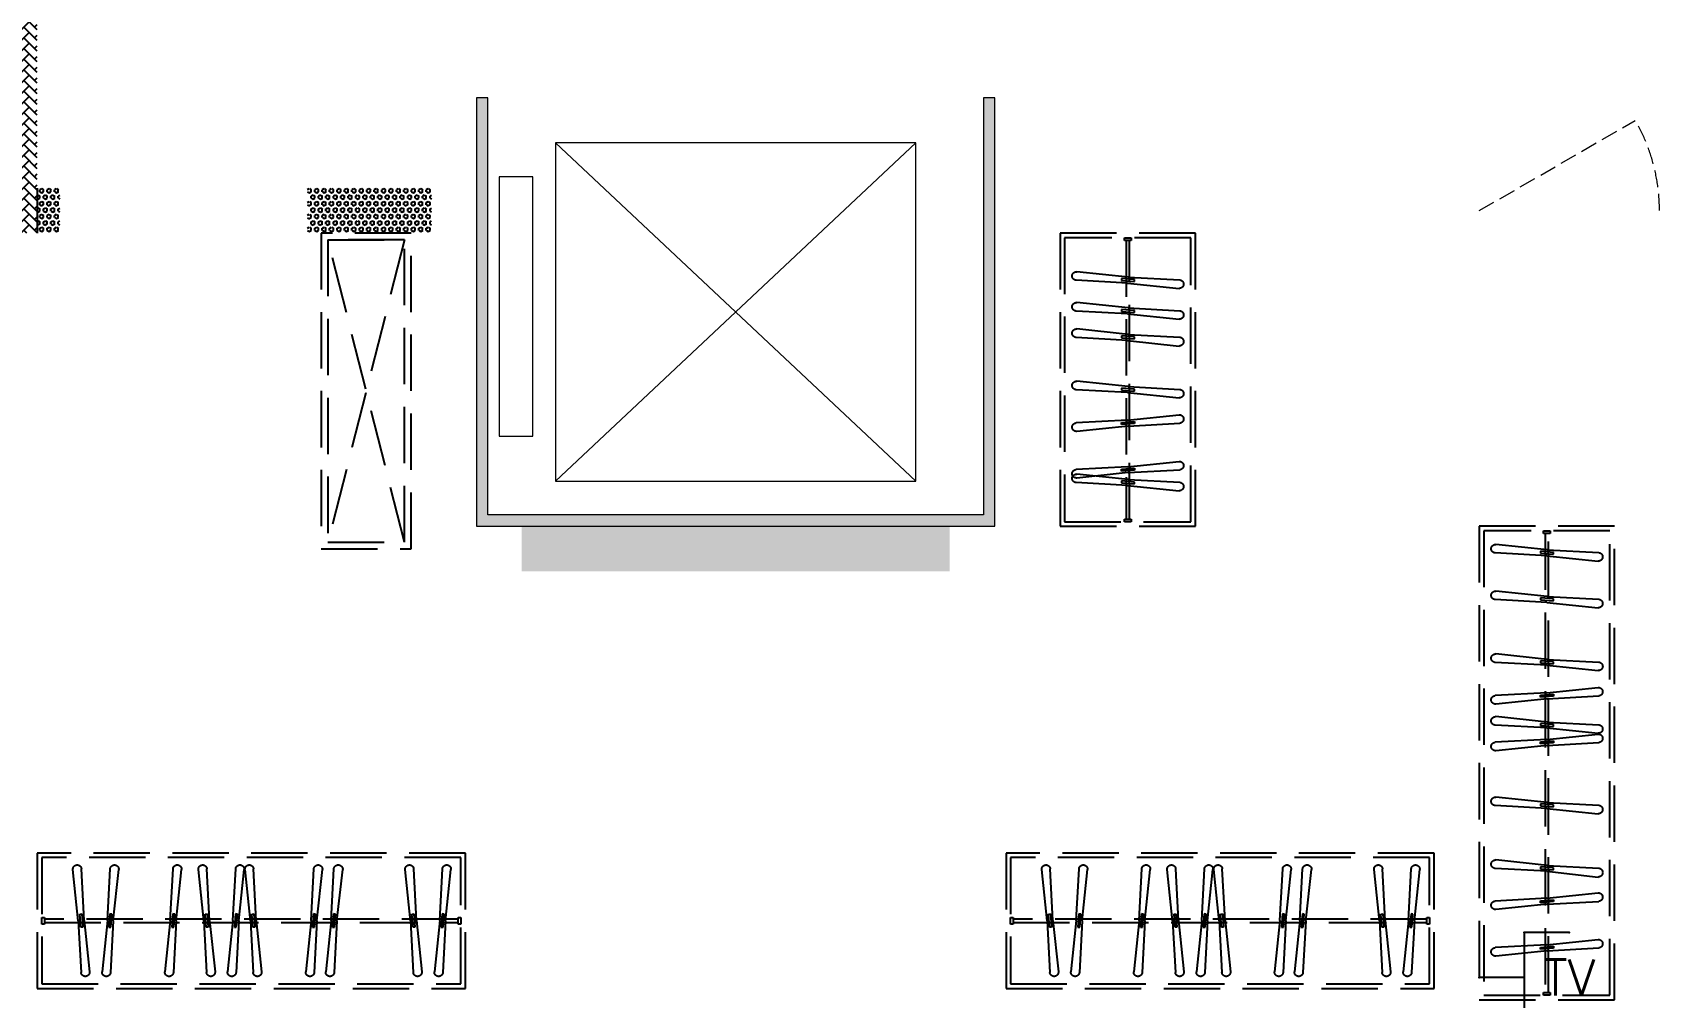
# Model space of a CAD drawing. Extents: x 2803505 to 5851001, y -1372902 to 24339.
# Drawn here: x 3459041 to 3466262, y -766726 to -762446 of the extents above; entities that cross this region are included whole.
import ezdxf
from ezdxf.enums import TextEntityAlignment as Align

# ---------------------------------------------------------------- set-up
doc = ezdxf.new("R2010")
doc.units = 0
doc.header["$LTSCALE"] = 1000
doc.header["$MEASUREMENT"] = 0
doc.linetypes.add('A户型$0$DASH', pattern=[0.35, 0.25, -0.1])
doc.linetypes.add('DASH', pattern=[0.35, 0.25, -0.1])
doc.layers.get('0').update_dxf_attribs({"linetype": 'CONTINUOUS'})
for name, color, linetype in [('!!电气', 1, 'CONTINUOUS'), ('5fur', 175, 'CONTINUOUS'), ('EQUIP-通讯', 3, 'CONTINUOUS'), ('保温', 6, 'CONTINUOUS')]:
    doc.layers.add(name, color=color, linetype=linetype)
for name, color, linetype, lineweight in [('3.5方案汇报，与郭总、侯月琴确定户型_t8$0$STAIR', 2, 'CONTINUOUS', 18), ('WINDOW', 146, 'CONTINUOUS', 20), ('填充', 251, 'CONTINUOUS', 5)]:
    doc.layers.add(name, color=color, linetype=linetype, lineweight=lineweight)
doc.styles.add('_TEL_DIM', font='SIMPLEX', dxfattribs={"width": 0.8, "height": 3.5, "bigfont": 'HZTXT'})
pattern_1 = [(90, (0, 0), (-16.49778, 1.010197673501861e-15), [9.525, -19.05]), (210, (0, 0), (8.248889999999996, -14.28749658604684), [9.525, -19.05]), (150, (5.83238038093927e-16, 9.525), (-8.248890000000003, -14.28749658604684), [9.525, -19.05])]

# ---------------------------------------------------------------- blocks, each defined once
blk = doc.blocks.new('dfgdfgsf')
at = {"layer": '5fur', "color": 252, "linetype": 'A户型$0$DASH'}
for p, q in [((2086566.552133835, -1251032.189169037), (2086536.552133835, -1251032.189169037)), ((2086536.552133835, -1251032.189169037), (2086536.552133835, -1251044.189169037)), ((2086566.552133835, -1251044.189169037), (2086566.552133835, -1251032.189169037)), ((2086536.552133835, -1251044.189169037), (2086566.552133835, -1251044.189169037)), ((2086559.052133835, -1251044.189169037), (2086559.052133835, -1252280.189184548)), ((2086550.012626641, -1251207.207411414), (2086321.06648884, -1251219.45851867)), ((2086552.065881883, -1251233.224168215), (2086324.032289928, -1251257.038125963)), ((2086550.012626641, -1251207.207411414), (2086778.046218595, -1251183.393453666)), ((2086552.065881883, -1251233.224168215), (2086781.012019684, -1251220.973060959)), ((2086550.012626641, -1251343.926958486), (2086777.572187244, -1251320.162504684)), ((2086550.012626641, -1251343.926958486), (2086321.06648884, -1251356.178065741)), ((2086552.065881883, -1251369.943715286), (2086324.032289928, -1251393.757673034)), ((2086552.065881883, -1251369.943715286), (2086781.012019684, -1251357.692608031)), ((2086550.012626641, -1251460.926958486), (2086321.06648884, -1251473.178065741)), ((2086550.012626641, -1251460.926958486), (2086778.046218595, -1251437.113000738)), ((2086552.065881883, -1251488.943715286), (2086324.032289928, -1251512.757673034)), ((2086552.272492185, -1251488.922138602), (2086781.012019684, -1251474.692608031)), ((2086550.012626641, -1251692.823365086), (2086778.046218595, -1251669.009407338)), ((2086550.012626641, -1251692.823365086), (2086321.06648884, -1251705.074472341)), ((2086551.958843569, -1251718.8398122), (2086323.925251614, -1251742.653769948)), ((2086552.065881883, -1251718.840121886), (2086781.012019684, -1251706.589014631)), ((2086552.065881883, -1251841.532115333), (2086324.032289928, -1251817.718157585)), ((2086550.012626641, -1251867.548872134), (2086321.06648884, -1251855.297764878)), ((2086550.012626641, -1251867.548872134), (2086778.046218595, -1251891.362829882)), ((2086552.065881883, -1251841.532115333), (2086781.012019684, -1251853.783222589)), ((2086552.065881883, -1252048.362897546), (2086324.032289928, -1252024.548939798)), ((2086552.065881883, -1252048.362897546), (2086781.012019684, -1252060.614004801)), ((2086550.012626641, -1252074.379654346), (2086321.06648884, -1252062.128547091)), ((2086550.012626641, -1252104.926958486), (2086321.06648884, -1252117.178065741)), ((2086550.00347948, -1252104.927447958), (2086778.046693073, -1252081.119012747)), ((2086550.012626641, -1252074.379654346), (2086778.046218595, -1252098.193612094)), ((2086552.065881883, -1252130.943715286), (2086781.012019684, -1252118.692608031)), ((2086552.065881883, -1252130.943715286), (2086324.032289928, -1252154.757673034)), ((2084706.563396991, -1252332.190617714), (2084676.563396991, -1252332.190617714)), ((2084676.563396991, -1252332.190617714), (2084676.563396991, -1252344.190617714)), ((2084706.563396991, -1252344.190617714), (2084706.563396991, -1252332.190617714)), ((2086566.552133835, -1252280.189184548), (2086536.552133835, -1252280.189184548)), ((2086536.552133835, -1252280.189184548), (2086536.552133835, -1252292.189184548)), ((2086536.552133835, -1252292.189184548), (2086566.552133835, -1252292.189184548)), ((2086566.552133835, -1252292.189184548), (2086566.552133835, -1252280.189184548)), ((2084676.563396991, -1252344.190617714), (2084706.563396991, -1252344.190617714)), ((2084690.023889797, -1252416.895051592), (2084918.057481751, -1252393.081093844)), ((2084699.063396991, -1252344.190617714), (2084699.06339699, -1254380.205847252)), ((2084690.023889797, -1252416.895051592), (2084461.077751995, -1252429.146158847)), ((2084692.077145038, -1252442.911808392), (2084464.043553083, -1252466.725766141)), ((2084692.077145038, -1252442.911808392), (2084921.023282839, -1252430.660701137)), ((2084690.023889797, -1252623.725833804), (2084461.077751995, -1252635.97694106)), ((2084690.023889797, -1252623.725833804), (2084918.057481751, -1252599.911876056)), ((2084692.077145038, -1252649.742590605), (2084464.043553083, -1252673.556548353)), ((2084692.077145038, -1252649.742590605), (2084921.023282839, -1252637.491483349)), ((2084690.023889797, -1252902.511005263), (2084461.077751995, -1252914.762112519)), ((2084690.023889797, -1252902.511005263), (2084918.057481751, -1252878.697047515)), ((2084691.970106725, -1252928.527452378), (2084463.93651477, -1252952.341410126)), ((2084692.077145038, -1252928.527762064), (2084921.023282839, -1252916.276654808)), ((2084692.077145038, -1253051.219755511), (2084464.043553083, -1253027.405797763)), ((2084692.077145038, -1253051.219755511), (2084921.023282839, -1253063.470862767)), ((2084690.023889797, -1253077.236512312), (2084461.077751995, -1253064.985405056)), ((2084690.023889797, -1253077.236512312), (2084918.057481751, -1253101.05047006)), ((2084690.023889797, -1253180.597609378), (2084461.077751995, -1253192.848716634)), ((2084690.023889797, -1253180.597609378), (2084918.057481751, -1253156.78365163)), ((2084692.077145038, -1253206.614366179), (2084921.023282839, -1253194.363258923)), ((2084690.023889797, -1253284.067294524), (2084461.077751995, -1253271.816187269)), ((2084692.077145038, -1253206.614366179), (2084464.043553083, -1253230.428323927)), ((2084692.077145038, -1253258.050537724), (2084464.043553083, -1253234.236579976)), ((2084692.077145038, -1253258.050537724), (2084921.023282839, -1253270.301644979)), ((2084690.023889797, -1253284.067294524), (2084918.057481751, -1253307.881252272)), ((2084690.023889797, -1253537.44362119), (2084461.077751995, -1253549.694728446)), ((2084692.077145038, -1253563.460377991), (2084464.043553083, -1253587.274335739)), ((2084690.023889797, -1253537.44362119), (2084917.583450399, -1253513.679167388)), ((2084692.077145038, -1253563.460377991), (2084921.023282839, -1253551.209270735)), ((2084690.023889797, -1253816.228792649), (2084461.077751995, -1253828.479899905)), ((2084691.970428869, -1253842.251259925), (2084464.043553083, -1253868.059507198)), ((2084690.023889797, -1253816.228792649), (2084918.057481751, -1253792.414834901)), ((2084692.077145038, -1253842.24554945), (2084921.023282839, -1253829.994442194)), ((2085279.320059724, -1254062.702910487), (2085255.506101976, -1253834.669318532)), ((2085305.336816525, -1254060.649655245), (2085293.085709269, -1253831.703517444)), ((2085408.697913592, -1254060.649655245), (2085420.949020847, -1253831.703517444)), ((2085434.714670392, -1254062.702910487), (2085458.52862814, -1253834.669318532)), ((2085761.529177789, -1254062.596194317), (2085735.720930516, -1253834.669318532)), ((2085787.551645065, -1254060.649655245), (2085775.300537809, -1253831.703517444)), ((2085850.034887904, -1254062.702910487), (2085826.220930156, -1253834.669318532)), ((2085876.051644705, -1254060.649655245), (2085863.800537449, -1253831.703517444)), ((2086119.697916623, -1254060.649655245), (2086131.949023878, -1253831.703517444)), ((2086145.714673423, -1254062.702910487), (2086169.528631171, -1253834.669318532)), ((2086197.150844968, -1254062.702910487), (2086173.33688722, -1253834.669318532)), ((2086223.167601769, -1254060.649655245), (2086210.916494513, -1253831.703517444)), ((2086326.528698835, -1254060.649655245), (2086338.779806091, -1253831.703517444)), ((2086352.545455636, -1254062.702910487), (2086376.359413384, -1253834.669318532)), ((2086475.237758769, -1254062.595872173), (2086451.423801021, -1253834.562280218)), ((2086501.254205884, -1254060.649655245), (2086489.003098628, -1253831.703517444)), ((2086754.022620542, -1254062.702910487), (2086730.208662794, -1253834.669318532)), ((2086780.039377343, -1254060.649655245), (2086767.788270087, -1253831.703517444)), ((2086883.40047441, -1254060.649655245), (2086895.651581665, -1253831.703517444)), ((2086909.41723121, -1254062.702910487), (2086933.231188958, -1253834.669318532)), ((2089579.320053869, -1254062.702910487), (2089555.506096121, -1253834.669318532)), ((2089605.33681067, -1254060.649655245), (2089593.085703414, -1253831.703517444)), ((2089708.697907737, -1254060.649655245), (2089720.949014992, -1253831.703517444)), ((2089734.714664537, -1254062.702910487), (2089758.528622285, -1253834.669318532)), ((2090061.529171934, -1254062.596194317), (2090035.720924661, -1253834.669318532)), ((2090087.55163921, -1254060.649655245), (2090075.300531955, -1253831.703517444)), ((2090150.034882049, -1254062.702910487), (2090126.220924301, -1253834.669318532)), ((2090176.05163885, -1254060.649655245), (2090163.800531594, -1253831.703517444)), ((2090419.697910768, -1254060.649655245), (2090431.949018023, -1253831.703517444)), ((2090445.714667568, -1254062.702910487), (2090469.528625316, -1253834.669318532)), ((2090497.150839113, -1254062.702910487), (2090473.336881365, -1253834.669318532)), ((2090523.167595914, -1254060.649655245), (2090510.916488658, -1253831.703517444)), ((2090626.52869298, -1254060.649655245), (2090638.779800236, -1253831.703517444)), ((2090652.545449781, -1254062.702910487), (2090676.359407529, -1253834.669318532)), ((2090775.237752914, -1254062.595872173), (2090751.423795166, -1253834.562280218)), ((2090801.254200029, -1254060.649655245), (2090789.003092773, -1253831.703517444)), ((2091054.022614687, -1254062.702910487), (2091030.208656939, -1253834.669318532)), ((2091080.039371488, -1254060.649655245), (2091067.788264232, -1253831.703517444)), ((2091183.400468555, -1254060.649655245), (2091195.65157581, -1253831.703517444)), ((2091209.417225355, -1254062.702910487), (2091233.231183103, -1253834.669318532)), ((2084690.023889797, -1253988.251741911), (2084461.077751995, -1253976.000634655)), ((2084692.077145038, -1253962.23498511), (2084464.043553083, -1253938.421027362)), ((2084690.023889797, -1253988.251741911), (2084918.057481751, -1254012.065699659)), ((2084692.077145038, -1253962.23498511), (2084921.023282839, -1253974.486092366)), ((2085223.574590463, -1254047.189162439), (2085211.574590463, -1254047.189162439)), ((2085211.574590463, -1254047.189162439), (2085211.574590463, -1254077.189162439)), ((2085223.574590463, -1254077.189162439), (2085223.574590463, -1254047.189162439)), ((2087059.574593433, -1254069.689162439), (2085223.574590463, -1254069.689162439)), ((2085279.320059724, -1254062.702910487), (2085291.57116698, -1254291.649048288)), ((2085305.336327052, -1254060.640508084), (2085329.144762263, -1254288.683721677)), ((2085408.697913592, -1254060.649655245), (2085384.883955844, -1254288.6832472)), ((2085434.714670392, -1254062.702910487), (2085422.463563137, -1254291.649048288)), ((2085761.534888264, -1254062.702910487), (2085773.78599552, -1254291.649048288)), ((2085787.551645065, -1254060.649655245), (2085811.365602813, -1254288.6832472)), ((2085850.034887904, -1254062.702910487), (2085862.28599516, -1254291.649048288)), ((2085876.051644705, -1254060.649655245), (2085899.865602453, -1254288.6832472)), ((2086119.697916623, -1254060.649655245), (2086095.883958875, -1254288.6832472)), ((2086145.714673423, -1254062.702910487), (2086133.463566168, -1254291.649048288)), ((2086197.150844968, -1254062.702910487), (2086209.401952224, -1254291.649048288)), ((2086223.167601769, -1254060.649655245), (2086246.981559517, -1254288.6832472)), ((2086326.528698835, -1254060.649655245), (2086302.714741087, -1254288.6832472)), ((2086352.545455636, -1254062.702910487), (2086340.29434838, -1254291.649048288)), ((2086475.237449083, -1254062.702910487), (2086487.488556339, -1254291.649048288)), ((2086501.254205884, -1254060.649655245), (2086525.068163632, -1254288.6832472)), ((2086754.022620542, -1254062.702910487), (2086766.273727798, -1254291.649048288)), ((2086780.039377343, -1254060.649655245), (2086803.853335091, -1254288.6832472)), ((2086883.40047441, -1254060.649655245), (2086859.586516662, -1254288.6832472)), ((2086909.41723121, -1254062.702910487), (2086897.166123955, -1254291.649048288)), ((2087071.574593433, -1254047.189162439), (2087059.574593433, -1254047.189162439)), ((2087059.574593433, -1254047.189162439), (2087059.574593433, -1254077.189162439)), ((2087071.574593433, -1254077.189162439), (2087071.574593433, -1254047.189162439)), ((2089523.574584608, -1254047.189162439), (2089511.574584608, -1254047.189162439)), ((2089511.574584608, -1254047.189162439), (2089511.574584608, -1254077.189162439)), ((2089523.574584608, -1254077.189162439), (2089523.574584608, -1254047.189162439)), ((2091359.574587578, -1254069.689162439), (2089523.574584608, -1254069.689162439)), ((2089579.320053869, -1254062.702910487), (2089591.571161125, -1254291.649048288)), ((2089605.336321197, -1254060.640508084), (2089629.144756408, -1254288.683721677)), ((2089708.697907737, -1254060.649655245), (2089684.883949989, -1254288.6832472)), ((2089734.714664537, -1254062.702910487), (2089722.463557282, -1254291.649048288)), ((2090061.534882409, -1254062.702910487), (2090073.785989665, -1254291.649048288)), ((2090087.55163921, -1254060.649655245), (2090111.365596958, -1254288.6832472)), ((2090150.034882049, -1254062.702910487), (2090162.285989305, -1254291.649048288)), ((2090176.05163885, -1254060.649655245), (2090199.865596598, -1254288.6832472)), ((2090419.697910768, -1254060.649655245), (2090395.88395302, -1254288.6832472)), ((2090445.714667568, -1254062.702910487), (2090433.463560313, -1254291.649048288)), ((2090497.150839113, -1254062.702910487), (2090509.401946369, -1254291.649048288)), ((2090523.167595914, -1254060.649655245), (2090546.981553662, -1254288.6832472)), ((2090626.52869298, -1254060.649655245), (2090602.714735232, -1254288.6832472)), ((2090652.545449781, -1254062.702910487), (2090640.294342525, -1254291.649048288)), ((2090775.237443228, -1254062.702910487), (2090787.488550484, -1254291.649048288)), ((2090801.254200029, -1254060.649655245), (2090825.068157777, -1254288.6832472)), ((2091054.022614687, -1254062.702910487), (2091066.273721943, -1254291.649048288)), ((2091080.039371488, -1254060.649655245), (2091103.853329236, -1254288.6832472)), ((2091183.400468555, -1254060.649655245), (2091159.586510807, -1254288.6832472)), ((2091209.417225355, -1254062.702910487), (2091197.1661181, -1254291.649048288)), ((2091371.574587578, -1254047.189162439), (2091359.574587578, -1254047.189162439)), ((2091359.574587578, -1254047.189162439), (2091359.574587578, -1254077.189162439)), ((2091371.574587578, -1254077.189162439), (2091371.574587578, -1254047.189162439)), ((2085211.574590463, -1254077.189162439), (2085223.574590463, -1254077.189162439)), ((2087059.574593433, -1254077.189162439), (2087071.574593433, -1254077.189162439)), ((2089511.574584608, -1254077.189162439), (2089523.574584608, -1254077.189162439)), ((2091359.574587578, -1254077.189162439), (2091371.574587578, -1254077.189162439)), ((2084690.023889797, -1254195.082524123), (2084461.077751995, -1254182.831416868)), ((2084692.077145038, -1254169.065767323), (2084464.043553083, -1254145.251809575)), ((2084690.023889797, -1254195.082524123), (2084918.057481751, -1254218.896481871)), ((2084692.077145038, -1254169.065767323), (2084921.023282839, -1254181.316874578)), ((2084706.56339699, -1254380.205847252), (2084676.56339699, -1254380.205847252)), ((2084676.56339699, -1254380.205847252), (2084676.56339699, -1254392.205847252)), ((2084676.56339699, -1254392.205847252), (2084706.56339699, -1254392.205847252)), ((2084706.56339699, -1254392.205847252), (2084706.56339699, -1254380.205847252))]:
    blk.add_line(p, q, dxfattribs=at)
for points in [[(2086851.552133844, -1252312.189184548), (2086251.552133826, -1252312.189184548), (2086251.552133826, -1251012.189169037), (2086851.552133844, -1251012.189169037)], [(2086831.552133844, -1252292.189184548), (2086271.552133826, -1252292.189184548), (2086271.552133826, -1251032.189169037), (2086831.552133844, -1251032.189169037)], [(2089731.574593927, -1252412.189162764), (2089731.574593927, -1251012.189169037), (2090131.576491032, -1251012.189169037), (2090131.576491032, -1252412.189162764)], [(2089761.574593927, -1252382.189162764), (2089761.574593927, -1251042.189169037), (2090101.576491032, -1251042.189169037), (2090101.576491032, -1252382.189162764)], [(2086579.975935881, -1251222.303577964), (2086522.130426479, -1251226.868774013), (2086521.446011676, -1251218.196567505), (2086579.291521079, -1251213.631371456)], [(2086579.975935881, -1251359.023125037), (2086522.130426479, -1251363.588321085), (2086521.446011676, -1251354.916114577), (2086579.291521079, -1251350.350918529)], [(2086579.975935881, -1251476.023125037), (2086522.130426479, -1251480.588321085), (2086521.446011676, -1251471.916114577), (2086579.291521079, -1251467.350918529)], [(2086579.975935881, -1251707.919531636), (2086522.130426479, -1251712.484727685), (2086521.446011676, -1251703.812521177), (2086579.291521079, -1251699.247325129)], [(2086579.975935881, -1251852.452705584), (2086522.130426479, -1251847.887509534), (2086521.446011676, -1251856.559716042), (2086579.291521079, -1251861.124912091)], [(2086579.975935881, -1252059.283487796), (2086522.130426479, -1252054.718291747), (2086521.446011676, -1252063.390498255), (2086579.291521079, -1252067.955694304)], [(2086579.975935881, -1252120.023125037), (2086522.130426479, -1252124.588321085), (2086521.446011676, -1252115.916114577), (2086579.291521079, -1252111.350918529)], [(2084991.563396999, -1254412.205847252), (2084391.563396981, -1254412.205847252), (2084391.563396981, -1252312.190617714), (2084991.563396999, -1252312.190617714)], [(2084971.563396999, -1254392.205847252), (2084411.563396981, -1254392.205847252), (2084411.563396981, -1252332.190617714), (2084971.563396999, -1252332.190617714)], [(2084719.987199037, -1252431.991218142), (2084662.141689634, -1252436.556414191), (2084661.457274832, -1252427.884207683), (2084719.302784235, -1252423.319011634)], [(2084719.987199037, -1252638.822000355), (2084662.141689634, -1252643.387196403), (2084661.457274832, -1252634.714989895), (2084719.302784235, -1252630.149793847)], [(2084719.987199037, -1252917.607171813), (2084662.141689634, -1252922.172367863), (2084661.457274832, -1252913.500161355), (2084719.302784235, -1252908.934965306)], [(2084719.987199037, -1253062.140345762), (2084662.141689634, -1253057.575149712), (2084661.457274832, -1253066.24735622), (2084719.302784235, -1253070.812552269)], [(2084719.987199037, -1253195.693775929), (2084662.141689634, -1253200.258971978), (2084661.457274832, -1253191.58676547), (2084719.302784235, -1253187.021569421)], [(2084719.987199037, -1253268.971127974), (2084662.141689634, -1253264.405931924), (2084661.457274832, -1253273.078138432), (2084719.302784235, -1253277.643334482)], [(2084719.987199036, -1253552.539787741), (2084662.141689634, -1253557.104983789), (2084661.457274832, -1253548.432777281), (2084719.302784234, -1253543.867581233)], [(2085191.574590463, -1254362.189162448), (2085191.574590463, -1253762.18916243), (2087091.574593433, -1253762.18916243), (2087091.574593433, -1254362.189162448)], [(2085211.574590463, -1254342.189162448), (2085211.574590463, -1253782.18916243), (2087071.574593433, -1253782.18916243), (2087071.574593433, -1254342.189162448)], [(2089491.574584608, -1254362.189162448), (2089491.574584608, -1253762.18916243), (2091391.574587578, -1253762.18916243), (2091391.574587578, -1254362.189162448)], [(2089511.574584608, -1254342.189162448), (2089511.574584608, -1253782.18916243), (2091371.574587578, -1253782.18916243), (2091371.574587578, -1254342.189162448)], [(2084719.987199036, -1253831.324959199), (2084662.141689634, -1253835.890155249), (2084661.457274832, -1253827.217948741), (2084719.302784234, -1253822.652752692)], [(2084719.987199036, -1253973.155575361), (2084662.141689634, -1253968.590379311), (2084661.457274832, -1253977.262585819), (2084719.302784234, -1253981.827781868)], [(2085290.240649974, -1254090.612964485), (2085285.675453925, -1254032.767455083), (2085294.347660433, -1254032.083040281), (2085298.912856482, -1254089.928549683)], [(2085423.794080142, -1254090.612964485), (2085428.359276191, -1254032.767455083), (2085419.687069683, -1254032.083040281), (2085415.121873634, -1254089.928549683)], [(2085772.455478515, -1254090.612964485), (2085767.890282466, -1254032.767455083), (2085776.562488974, -1254032.083040281), (2085781.127685022, -1254089.928549683)], [(2085860.955478155, -1254090.612964485), (2085856.390282105, -1254032.767455083), (2085865.062488613, -1254032.083040281), (2085869.627684662, -1254089.928549683)], [(2086134.794083173, -1254090.612964485), (2086139.359279223, -1254032.767455083), (2086130.687072715, -1254032.083040281), (2086126.121876665, -1254089.928549683)], [(2086208.071435218, -1254090.612964485), (2086203.506239169, -1254032.767455083), (2086212.178445677, -1254032.083040281), (2086216.743641726, -1254089.928549683)], [(2086341.624865385, -1254090.612964485), (2086346.190061435, -1254032.767455083), (2086337.517854927, -1254032.083040281), (2086332.952658878, -1254089.928549683)], [(2086486.158039334, -1254090.612964485), (2086481.592843284, -1254032.767455083), (2086490.265049792, -1254032.083040281), (2086494.830245841, -1254089.928549683)], [(2086764.943210792, -1254090.612964485), (2086760.378014744, -1254032.767455083), (2086769.050221252, -1254032.083040281), (2086773.6154173, -1254089.928549683)], [(2086898.49664096, -1254090.612964485), (2086903.061837009, -1254032.767455083), (2086894.389630501, -1254032.083040281), (2086889.824434452, -1254089.928549683)], [(2089590.240644119, -1254090.612964485), (2089585.67544807, -1254032.767455083), (2089594.347654578, -1254032.083040281), (2089598.912850627, -1254089.928549683)], [(2089723.794074287, -1254090.612964485), (2089728.359270336, -1254032.767455083), (2089719.687063828, -1254032.083040281), (2089715.121867779, -1254089.928549683)], [(2090072.45547266, -1254090.612964485), (2090067.890276611, -1254032.767455083), (2090076.562483119, -1254032.083040281), (2090081.127679167, -1254089.928549683)], [(2090160.9554723, -1254090.612964485), (2090156.39027625, -1254032.767455083), (2090165.062482758, -1254032.083040281), (2090169.627678807, -1254089.928549683)], [(2090434.794077318, -1254090.612964485), (2090439.359273368, -1254032.767455083), (2090430.68706686, -1254032.083040281), (2090426.12187081, -1254089.928549683)], [(2090508.071429363, -1254090.612964485), (2090503.506233314, -1254032.767455083), (2090512.178439822, -1254032.083040281), (2090516.743635871, -1254089.928549683)], [(2090641.62485953, -1254090.612964485), (2090646.19005558, -1254032.767455083), (2090637.517849072, -1254032.083040281), (2090632.952653023, -1254089.928549683)], [(2090786.158033479, -1254090.612964485), (2090781.592837429, -1254032.767455083), (2090790.265043937, -1254032.083040281), (2090794.830239986, -1254089.928549683)], [(2091064.943204937, -1254090.612964485), (2091060.378008889, -1254032.767455083), (2091069.050215397, -1254032.083040281), (2091073.615411445, -1254089.928549683)], [(2091198.496635105, -1254090.612964485), (2091203.061831154, -1254032.767455083), (2091194.389624646, -1254032.083040281), (2091189.824428597, -1254089.928549683)], [(2084719.987199036, -1254179.986357573), (2084662.141689634, -1254175.421161524), (2084661.457274832, -1254184.093368032), (2084719.302784234, -1254188.658564081)]]:
    blk.add_lwpolyline(points, close=True, dxfattribs=at)
for points in [[(2086544.052133851, -1252280.189184548), (2086544.052133851, -1251044.189169037)], [(2089761.574593927, -1252382.189162764), (2090101.576491032, -1251042.189169037), (2089761.574593927, -1251042.189169037), (2090101.576491032, -1252382.189162764)], [(2084684.063397006, -1254380.205847252), (2084684.063397006, -1252344.190617714)], [(2085223.574590463, -1254054.689162455), (2087059.574593433, -1254054.689162455)], [(2089523.574584608, -1254054.689162455), (2091359.574587578, -1254054.689162455)]]:
    blk.add_lwpolyline(points, dxfattribs=at)
for centre, radius, start, end in [((2086322.549389384, -1251238.248322315), 18.84219772992773, 94.51245805934676, 274.5124580593468), ((2086779.52911914, -1251202.183257312), 18.84219772992773, 274.5124580593468, 94.51245805934676), ((2086779.52911914, -1251338.902804384), 18.84219772992773, 274.5124580593468, 94.51245805934676), ((2086322.549389384, -1251374.967869388), 18.84219772992773, 94.51245805934676, 274.5124580593468), ((2086779.52911914, -1251455.902804384), 18.84219772992773, 274.5124580593468, 94.51245805934676), ((2086323.467632937, -1251492.892270836), 19.86740246134075, 97.25134376341428, 271.6272697501093), ((2086779.52911914, -1251687.799210984), 18.84219772992773, 274.5124580593468, 94.51245805934676), ((2086322.44235107, -1251723.863966302), 18.84219772992773, 94.51245805934676, 274.5124580593468), ((2086322.549389384, -1251836.507961232), 18.84219772992773, 85.4875419406524, 265.4875419406524), ((2086779.52911914, -1251872.573026235), 18.84219772992773, 265.4875419406524, 85.4875419406524), ((2086322.549389384, -1252043.338743445), 18.84219772992773, 85.4875419406524, 265.4875419406524), ((2086322.549389384, -1252135.967869388), 18.84219772992773, 94.51245805934676, 274.5124580593468), ((2086779.52911914, -1252079.403808448), 18.84219772992773, 265.4875419406524, 85.4875419406524), ((2086779.52911914, -1252099.902804384), 18.84219772992773, 274.5124580593468, 94.51245805934676), ((2084919.540382296, -1252411.87089749), 18.84219772992773, 274.5124580593472, 94.51245805934718), ((2084462.560652539, -1252447.935962493), 18.84219772992773, 94.51245805934718, 274.5124580593472), ((2084919.540382296, -1252618.701679702), 18.84219772992773, 274.5124580593472, 94.51245805934718), ((2084462.560652539, -1252654.766744706), 18.84219772992773, 94.51245805934718, 274.5124580593472), ((2084462.453614226, -1252933.55160648), 18.84219772992773, 94.51245805934718, 274.5124580593472), ((2084919.540382296, -1252897.486851162), 18.84219772992773, 274.5124580593472, 94.51245805934718), ((2084462.560652539, -1253046.195601409), 18.84219772992773, 85.48754194065283, 265.4875419406528), ((2084919.540382296, -1253082.260666413), 18.84219772992773, 265.4875419406528, 85.48754194065283), ((2084462.560652539, -1253211.63852028), 18.84219772992773, 94.51245805934718, 274.5124580593472), ((2084919.540382296, -1253175.573455277), 18.84219772992773, 274.5124580593472, 94.51245805934718), ((2084462.560652539, -1253253.026383623), 18.84219772992773, 85.48754194065283, 265.4875419406528), ((2084919.540382296, -1253289.091448626), 18.84219772992773, 265.4875419406528, 85.48754194065283), ((2084462.560652539, -1253568.484532092), 18.84219772992773, 94.51245805934718, 274.5124580593472), ((2084919.540382296, -1253532.419467088), 18.84219772992773, 274.5124580593472, 94.51245805934718), ((2084463.47545859, -1253848.19813157), 19.86347544868245, 96.93304115633904, 271.6375109857768), ((2084919.540382296, -1253811.204638548), 18.84219772992773, 274.5124580593472, 94.51245805934718), ((2085274.295905622, -1253833.186417988), 18.84219772992773, 4.512458059346774, 184.5124580593468), ((2085439.738824493, -1253833.186417988), 18.84219772992773, 355.4875419406524, 175.4875419406532), ((2085755.582306145, -1253834.101224039), 19.86347544868245, 6.933041156339381, 181.637510985777), ((2085845.010733803, -1253833.186417988), 18.84219772992773, 4.512458059346774, 184.5124580593468), ((2086150.738827524, -1253833.186417988), 18.84219772992773, 355.4875419406524, 175.4875419406532), ((2086192.126690867, -1253833.186417988), 18.84219772992773, 4.512458059346774, 184.5124580593468), ((2086357.569609738, -1253833.186417988), 18.84219772992773, 355.4875419406524, 175.4875419406532), ((2086470.213604667, -1253833.079379674), 18.84219772992773, 4.512458059346774, 184.5124580593468), ((2086748.998466441, -1253833.186417988), 18.84219772992773, 4.512458059346774, 184.5124580593468), ((2086914.441385311, -1253833.186417988), 18.84219772992773, 355.4875419406524, 175.4875419406532), ((2089574.295899767, -1253833.186417988), 18.84219772992773, 4.512458059346007, 184.512458059346), ((2089739.738818638, -1253833.186417988), 18.84219772992773, 355.4875419406532, 175.487541940654), ((2090055.58230029, -1253834.101224039), 19.86347544868245, 6.93304115633882, 181.6375109857776), ((2090145.010727948, -1253833.186417988), 18.84219772992773, 4.512458059346007, 184.512458059346), ((2090450.738821669, -1253833.186417988), 18.84219772992773, 355.4875419406532, 175.487541940654), ((2090492.126685012, -1253833.186417988), 18.84219772992773, 4.512458059346007, 184.512458059346), ((2090657.569603883, -1253833.186417988), 18.84219772992773, 355.4875419406532, 175.487541940654), ((2090770.213598812, -1253833.079379674), 18.84219772992773, 4.512458059346007, 184.512458059346), ((2091048.998460586, -1253833.186417988), 18.84219772992773, 4.512458059346007, 184.512458059346), ((2091214.441379456, -1253833.186417988), 18.84219772992773, 355.4875419406532, 175.487541940654), ((2084462.560652539, -1253957.210831008), 18.84219772992773, 85.48754194065283, 265.4875419406528), ((2084919.540382296, -1253993.275896012), 18.84219772992773, 265.4875419406528, 85.48754194065283), ((2084462.560652539, -1254164.041613222), 18.84219772992773, 85.48754194065283, 265.4875419406528), ((2084919.540382296, -1254200.106678225), 18.84219772992773, 265.4875419406528, 85.48754194065283), ((2085310.360970626, -1254290.166147745), 18.84219772992773, 184.5124580593468, 4.512458059346774), ((2085403.67375949, -1254290.166147745), 18.84219772992773, 175.4875419406532, 355.4875419406524), ((2085792.575799167, -1254290.166147745), 18.84219772992773, 184.5124580593468, 4.512458059346774), ((2085881.075798807, -1254290.166147745), 18.84219772992773, 184.5124580593468, 4.512458059346774), ((2086114.673762521, -1254290.166147745), 18.84219772992773, 175.4875419406532, 355.4875419406524), ((2086228.19175587, -1254290.166147745), 18.84219772992773, 184.5124580593468, 4.512458059346774), ((2086321.504544734, -1254290.166147745), 18.84219772992773, 175.4875419406532, 355.4875419406524), ((2086506.278359985, -1254290.166147745), 18.84219772992773, 184.5124580593468, 4.512458059346774), ((2086785.063531445, -1254290.166147745), 18.84219772992773, 184.5124580593468, 4.512458059346774), ((2086878.376320308, -1254290.166147745), 18.84219772992773, 175.4875419406532, 355.4875419406524), ((2089610.360964771, -1254290.166147745), 18.84219772992773, 184.512458059346, 4.512458059346007), ((2089703.673753635, -1254290.166147745), 18.84219772992773, 175.487541940654, 355.4875419406532), ((2090092.575793312, -1254290.166147745), 18.84219772992773, 184.512458059346, 4.512458059346007), ((2090181.075792952, -1254290.166147745), 18.84219772992773, 184.512458059346, 4.512458059346007), ((2090414.673756666, -1254290.166147745), 18.84219772992773, 175.487541940654, 355.4875419406532), ((2090528.191750015, -1254290.166147745), 18.84219772992773, 184.512458059346, 4.512458059346007), ((2090621.504538879, -1254290.166147745), 18.84219772992773, 175.487541940654, 355.4875419406532), ((2090806.27835413, -1254290.166147745), 18.84219772992773, 184.512458059346, 4.512458059346007), ((2091085.06352559, -1254290.166147745), 18.84219772992773, 184.512458059346, 4.512458059346007), ((2091178.376314453, -1254290.166147745), 18.84219772992773, 175.487541940654, 355.4875419406532)]:
    blk.add_arc(centre, radius, start, end, dxfattribs=at)
blk = doc.blocks.new('VXVXVXDVXDVXVDX')
at = {"layer": '保温', "linetype": 'ByBlock', "ltscale": 10}
h = blk.add_hatch(dxfattribs=at)
h.set_pattern_fill('AR-HBONE', color=251, scale=55)
h.set_pattern_definition([(45, (0, 0), (0, 47.41575231924514), [100.584, -33.528]), (135, (23.70786, 23.70786), (3.05311331771918e-15, 47.41575231924513), [100.584, -33.528])])
h.paths.add_polyline_path([(436416.5558995031, 294915.3631572535), (436216.5779397453, 294915.3631572578), (436216.5779792742, 292815.3647226786), (436416.5559390341, 292815.2059150265)])
at = {"layer": '保温', "linetype": 'Continuous', "ltscale": 10}
h = blk.add_hatch(dxfattribs=at)
h.set_pattern_fill('HEX', color=251, scale=10, angle=90, style=0)
h.set_pattern_definition(pattern_1)
h.paths.add_polyline_path([(435016.5779792558, 292815.3639125522), (435016.5779383158, 293015.3622759465), (434466.5562220896, 293015.3622677507), (434466.5562630296, 292815.3639043564)])
h = blk.add_hatch(dxfattribs=at)
h.set_pattern_fill('HEX', color=251, scale=10, angle=90, style=0)
h.set_pattern_definition(pattern_1)
h.paths.add_polyline_path([(436216.5779792472, 292815.363310201), (436216.5779383072, 293015.3616735953), (436116.5779383073, 293015.3622759249), (436116.5779792473, 292815.3639125307)])
h = blk.add_hatch(dxfattribs=at)
h.set_pattern_fill('HEX', color=251, scale=10, angle=90, style=0)
h.set_pattern_definition(pattern_1)
h.paths.add_polyline_path([(434066.5562636866, 291315.3631071998), (434066.5562227457, 291515.3614566755), (432166.5562227249, 291515.364729858), (432166.5562636657, 291315.3663803823)])
at = {"layer": '保温', "color": 251, "linetype": 'ByBlock', "ltscale": 10}
blk.add_line((436216.5779587697, 293015.3630860929), (436216.5779587689, 292815.3630860727), dxfattribs=at)
blk = doc.blocks.new('A$C100F5A36')
at = {"layer": '填充'}
h = blk.add_hatch(dxfattribs=at)
h.set_pattern_fill('隔热材料02', color=252, scale=100, style=0)
h.set_pattern_definition([(0, (-1149905.931435587, -622721.0307214346), (0, 50), []), (0, (-1149905.931435587, -622704.3642214346), (0, 50), []), (270, (-1149862.189935587, -622695.7329714345), (50, -9.184850993605149e-15), [5.01775, -44.98225]), (270, (-1149899.648685587, -622695.7329714345), (50, -9.184850993605149e-15), [5.01775, -44.98225]), (90, (-1149874.136935587, -622729.6619714345), (-50, 3.061616997868383e-15), [5.01775, -44.98225]), (90, (-1149887.701935587, -622729.6619714345), (-50, 3.061616997868383e-15), [5.01775, -44.98225]), (180, (-1149855.907185587, -622737.6974714345), (-6.123233995736766e-15, -50), [50.02425, 0.02425]), (135, (-1149869.864435587, -622735.1887214344), (2.775557561562891e-15, 49.99987405109137), [4.268000000000001, -66.44274999999999]), (116.56505, (-1149822.882435587, -622732.1707214345), (0.0001128305918363104, 49.99993342107836), [2.804999999999993, -108.9984999999998]), (116.56505, (-1149872.882435587, -622732.1707214345), (0.0001128305918363104, 49.99993342107836), [2.804999999999993, -108.9984999999998]), (153.43495, (-1149814.846935587, -622737.6974714345), (-0.0001128305918057793, 49.99993342107837), [5.609999999999999, -106.1935]), (153.43495, (-1149864.846935587, -622737.6974714345), (-0.0001128305918057793, 49.99993342107837), [5.609999999999999, -106.1935]), (63.43495000000001, (-1149824.136935587, -622724.6442214346), (-0.0001128305918307593, 49.99993342107837), [26.714, -85.0895]), (63.43495000000001, (-1149874.136935587, -622724.6442214346), (-0.0001128305918307593, 49.99993342107837), [26.714, -85.0895]), (116.56505, (-1149812.189935587, -622695.7329714345), (0.0001128305918363104, 49.99993342107836), [2.804999999999993, -108.9984999999998]), (116.56505, (-1149862.189935587, -622695.7329714345), (0.0001128305918363104, 49.99993342107836), [2.804999999999993, -108.9984999999998]), (135, (-1149863.444435587, -622693.2242214344), (2.775557561562891e-15, 49.99987405109137), [4.268000000000001, -66.44274999999999]), (153.43495, (-1149816.462435587, -622690.2062214345), (-0.0001128305918057793, 49.99993342107837), [5.609999999999999, -106.1935]), (153.43495, (-1149866.462435587, -622690.2062214345), (-0.0001128305918057793, 49.99993342107837), [5.609999999999999, -106.1935]), (45, (-1149898.394185587, -622693.2242214344), (0, 49.99987405109137), [4.268000000000001, -66.44274999999999]), (63.43495000000001, (-1149849.648685587, -622695.7329714345), (-0.0001128305918307593, 49.99993342107837), [2.805, -108.9985]), (63.43495000000001, (-1149899.648685587, -622695.7329714345), (-0.0001128305918307593, 49.99993342107837), [2.805, -108.9985]), (26.56505, (-1149845.376435587, -622690.2062214345), (0.0001128305918307593, 49.99993342107837), [5.609999999999999, -106.1935]), (26.56505, (-1149895.376435587, -622690.2062214345), (0.0001128305918307593, 49.99993342107837), [5.609999999999999, -106.1935]), (116.56505, (-1149837.701935587, -622724.6442214346), (0.0001128305918363104, 49.99993342107836), [26.71399999999995, -85.0894999999998]), (116.56505, (-1149887.701935587, -622724.6442214346), (0.0001128305918363104, 49.99993342107836), [26.71399999999995, -85.0894999999998]), (45, (-1149891.974185587, -622735.1887214344), (0, 49.99987405109137), [4.268000000000001, -66.44274999999999]), (63.43495000000001, (-1149838.956185587, -622732.1707214345), (-0.0001128305918307593, 49.99993342107837), [2.805, -108.9985]), (63.43495000000001, (-1149888.956185587, -622732.1707214345), (-0.0001128305918307593, 49.99993342107837), [2.805, -108.9985]), (26.56505, (-1149846.991935587, -622737.6974714345), (0.0001128305918307593, 49.99993342107837), [5.609999999999999, -106.1935]), (26.56505, (-1149896.991935587, -622737.6974714345), (0.0001128305918307593, 49.99993342107837), [5.609999999999999, -106.1935])])
h.paths.add_polyline_path([(48202.46588815004, -12082.39991772058), (48152.46588815004, -12082.39991772221), (48152.46588821756, -13982.39991774224), (50452.46588822734, -13982.39991772431), (50452.46588825388, -12082.39991772105), (50402.46588825388, -12082.39991772175), (50402.46588822827, -13932.39991772734), (48202.46588821616, -13932.39991774177)])
at = {"layer": '3.5方案汇报，与郭总、侯月琴确定户型_t8$0$STAIR', "color": 252}
for p, q in [((48502.4655915373, -12282.39991775295), (50102.46559153777, -13782.39991775155)), ((50102.46559153777, -12282.39991775295), (48502.4655915373, -13782.39991775155))]:
    blk.add_line(p, q, dxfattribs=at)
for points in [[(50102.46559153777, -13782.39991775155), (50102.46559153777, -12282.39991775295), (48502.4655915373, -12282.39991775295), (48502.4655915373, -13782.39991775155)], [(48402.46559154661, -13582.39991763607), (48402.46559154661, -12432.3999176356), (48252.46559154382, -12432.3999176356), (48252.46559154382, -13582.39991763607)]]:
    blk.add_lwpolyline(points, close=True, dxfattribs=at)
at = {"layer": 'WINDOW', "color": 252, "linetype": 'DASH', "ltscale": 0.3}
blk.add_lwpolyline([(52602.46628893912, -12582.39990083268), (53295.28661197238, -12182.39990083082, -0.1316524975905399), (53402.46628894564, -12582.39990084036)], format="xyb", dxfattribs=at)
at = {"layer": '填充', "color": 252}
blk.add_lwpolyline([(48202.46588815004, -12082.39991772058), (48152.46588815004, -12082.39991772221), (48152.46588821756, -13982.39991774224), (50452.46588822734, -13982.39991772431), (50452.46588825388, -12082.39991772105), (50402.46588825388, -12082.39991772175), (50402.46588822827, -13932.39991772734), (48202.46588821616, -13932.39991774177)], close=True, dxfattribs=at)
at = {"color": 252, "xscale": -1}
blk.add_blockref('VXVXVXDVXDVXVDX', (482419.0445932513, -305497.7630110036), dxfattribs=at)
at = {"layer": 'WINDOW', "color": 252, "xscale": -1}
blk.add_blockref('dfgdfgsf', (2137594.040481746, 1238329.789241821), dxfattribs=at)
blk = doc.blocks.new('$equip$00001802')
for p, q in [((-0.5, 0.4990009990015096), (-0.5, 0.9990009990015096)), ((0.5, 0.9990009990015096), (0.5, 0.4990009990015096)), ((0.5, 0.4990009990015096), (-0.5, 0.4990009990015096)), ((0, 0.4995004994998453), (0, 0))]:
    blk.add_line(p, q)
for p in [(-0.5, 0.9990009990015096), (0.5, 0.9990009990015096), (-0.5, 0.4990009990015096), (0.5, 0.4990009990015096), (0, 0)]:
    blk.add_point(p)
at = {"color": 7, "style": '_TEL_DIM'}
blk.add_attdef('$TEXT$', text='', height=0.4, dxfattribs=at).set_placement((0, 0.9990009990015096), align=Align.MIDDLE_CENTER)
at = {"color": 7, "style": '_TEL_DIM', "flags": 1}
blk.add_attdef('A', text='', height=2e-05, dxfattribs=at).set_placement((0, 0), align=Align.MIDDLE_CENTER)

msp = doc.modelspace()

# ---------------------------------------------------------------- block references
at = {"layer": '!!电气'}
msp.add_blockref('A$C100F5A36', (3412859.66086701, -750653.5751154518), dxfattribs=at)

# ---------------------------------------------------------------- next in the draw order: block references
at = {"layer": 'EQUIP-通讯', "color": 6}
ref = msp.add_blockref('$equip$00001802', (3465462.137654998, -766637.8850125067), dxfattribs=dict(at, xscale=-400, yscale=400, zscale=400, rotation=270.000000001303))
ref.add_attrib('$TEXT$', 'TV', dxfattribs={"layer": '0', "color": 7, "height": 160, "style": '_TEL_DIM'}).set_placement((3465861.738054599, -766637.8850124979), align=Align.MIDDLE_CENTER)

doc.saveas('drawing.dxf')
